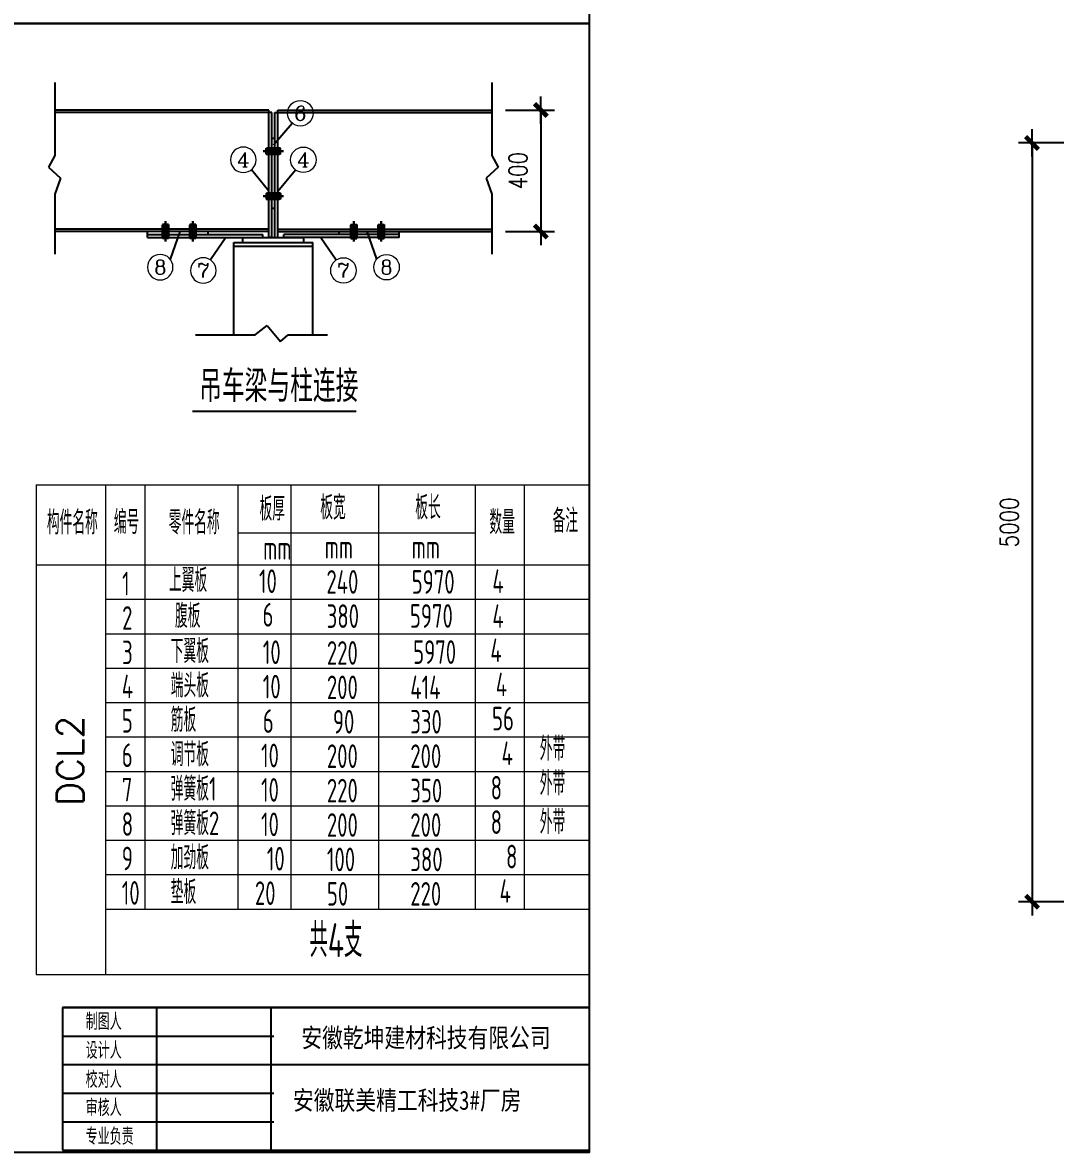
# Model space of a CAD drawing. Header units: millimetres. Extents: x 1471994 to 4527627, y -5186613 to -1927582.
# Drawn here: x 1517272 to 1524078, y -1977493 to -1970048 of the extents above; entities that cross this region are included whole.
import ezdxf
from ezdxf.enums import TextEntityAlignment as Align

# ---------------------------------------------------------------- set-up
doc = ezdxf.new("R2010")
doc.units = ezdxf.units.MM
doc.header["$LTSCALE"] = 1000
doc.header["$PDMODE"] = 34
doc.linetypes.add('CENTER', pattern=[50.8, 31.75, -6.35, 6.35, -6.35])
doc.layers.add('轴线层', color=1, linetype='CENTER', lineweight=15)
doc.layers.add('钢架', color=7, linetype='Continuous', lineweight=25)
doc.styles.add('COMPLEX', font='COMPLEX')
doc.styles.add('DIM_FONT', font='simplex.shx', dxfattribs={"width": 0.8, "bigfont": 'hztxt.shx'})
doc.styles.add('hz', font='gbenor.shx', dxfattribs={"width": 0.75, "height": 100, "bigfont": 'gbcbig.shx'})
doc.styles.get("Standard").update_dxf_attribs({"font": 'txt', "bigfont": 'gbcbig.shx'})
doc.styles.add('图框', font='')
doc.styles.get('图框').set_extended_font_data('SimSun')
doc.dimstyles.new('WGH(1)', dxfattribs={"dimscale": 1.2, "dimtxt": 100, "dimasz": 0.5, "dimexe": 75, "dimexo": 75, "dimgap": 75, "dimtad": 1, "dimdec": 0, "dimzin": 0, "dimdsep": 46, "dimtxsty": 'DIM_FONT', "dimblk1": '_DIMX', "dimblk2": '_DIMX', "dimsah": 1, "dimcen": 0.09, "dimclrd": 3, "dimclre": 3, "dimclrt": 7, "dimadec": 0, "dimazin": 0, "dimtfac": 1, "dimtdec": 0, "dimtix": 1, "dimtmove": 2, "dimatfit": 3, "dimldrblk": '_DIMX', "dimfxl": 1, "dimtolj": 1, "dimtzin": 0, "dimarcsym": 0})
doc.dimstyles.new('WGH(2)', dxfattribs={"dimscale": 1.2, "dimtxt": 100, "dimasz": 0.5, "dimexe": 75, "dimexo": 75, "dimgap": 75, "dimtad": 1, "dimdec": 0, "dimlfac": 0.5, "dimzin": 0, "dimdsep": 46, "dimtxsty": 'DIM_FONT', "dimblk1": '_DIMX', "dimblk2": '_DIMX', "dimsah": 1, "dimcen": 0.09, "dimclrd": 3, "dimclre": 3, "dimclrt": 7, "dimadec": 0, "dimazin": 0, "dimtfac": 1, "dimtdec": 0, "dimtix": 1, "dimtmove": 2, "dimatfit": 3, "dimldrblk": '_DIMX', "dimfxl": 1, "dimtolj": 1, "dimtzin": 0, "dimarcsym": 0})

# ---------------------------------------------------------------- blocks, each defined once
blk = doc.blocks.new('_DIMX')
blk.add_line((-150, 0), (150, 0))
at = {"const_width": 50}
blk.add_lwpolyline([(-70, -70), (70, 70)], dxfattribs=at)
blk = doc.blocks.new('*D904')
at = {"color": 3, "lineweight": -2}
for p, q in [((1520454.3, -1970624.1), (1520777.1, -1970624.1)), ((1520687.1, -1970624.7), (1520687.1, -1971423.5)), ((1520454.3, -1971424.1), (1520777.1, -1971424.1))]:
    blk.add_line(p, q, dxfattribs=at)
at = {"layer": 'Defpoints', "color": 0}
for p in [(1520364.3, -1970624.1), (1520364.3, -1971424.1), (1520687.1, -1971424.1)]:
    blk.add_point(p, dxfattribs=at)
at = {"color": 3, "lineweight": -2, "xscale": 0.6, "yscale": 0.6, "zscale": 0.6}
for p, rotation in [((1520687.1, -1970624.1), 90), ((1520687.1, -1971424.1), 270)]:
    blk.add_blockref('_DIMX', p, dxfattribs=dict(at, rotation=rotation))
at = {"color": 7, "insert": (1520537.1, -1971024.1), "char_height": 120, "attachment_point": 5, "rotation": 90, "style": 'DIM_FONT'}
blk.add_mtext('\\A1;400', dxfattribs=at)
blk = doc.blocks.new('轴线标号')
at = {"lineweight": 13}
blk.add_circle((0, 0), 0.5, dxfattribs=at)
at = {"layer": '钢架', "lineweight": 13, "style": 'COMPLEX', "width": 1.041667}
blk.add_attdef('A', text='', height=0.56, dxfattribs=at).set_placement((-0.25, -0.28), (0.25, -0.28), align=Align.FIT)
blk = doc.blocks.new('*D981')
at = {"color": 3, "lineweight": -2}
for p, q in [((1524426.6, -1970841.2), (1523833.9, -1970841.2)), ((1523923.9, -1970841.8), (1523923.9, -1975840.6)), ((1524426.6, -1975841.2), (1523833.9, -1975841.2))]:
    blk.add_line(p, q, dxfattribs=at)
at = {"layer": 'Defpoints', "color": 0}
for p in [(1524516.6, -1970841.2), (1523923.9, -1975841.2), (1524516.6, -1975841.2)]:
    blk.add_point(p, dxfattribs=at)
at = {"color": 3, "lineweight": -2, "xscale": 0.6, "yscale": 0.6, "zscale": 0.6}
for p, rotation in [((1523923.9, -1970841.2), 90), ((1523923.9, -1975841.2), 270)]:
    blk.add_blockref('_DIMX', p, dxfattribs=dict(at, rotation=rotation))
at = {"color": 7, "insert": (1523773.9, -1973341.2), "char_height": 120, "attachment_point": 5, "rotation": 90, "style": 'DIM_FONT'}
blk.add_mtext('\\A1;5000', dxfattribs=at)

msp = doc.modelspace()

# ---------------------------------------------------------------- hatches: boundary and pattern name
h = msp.add_hatch(color=1)
h.paths.add_polyline_path([(1518966.1, -1970895.3), (1518966.1, -1970875.3), (1518878.1, -1970875.3), (1518878.1, -1970895.3)])
h.paths.add_polyline_path([(1518966.1, -1970915.3), (1518966.1, -1970895.3), (1518878.1, -1970895.3), (1518878.1, -1970915.3)])
h = msp.add_hatch(color=1)
h.paths.add_polyline_path([(1518883.2, -1970895.3), (1518883.2, -1970875.3), (1518971.2, -1970875.3), (1518971.2, -1970895.3)])
h.paths.add_polyline_path([(1518883.2, -1970915.3), (1518883.2, -1970895.3), (1518971.2, -1970895.3), (1518971.2, -1970915.3)])
h = msp.add_hatch(color=1)
h.paths.add_polyline_path([(1518966.1, -1971191.6), (1518966.1, -1971211.6), (1518878.1, -1971211.6), (1518878.1, -1971191.6)])
h.paths.add_polyline_path([(1518966.1, -1971171.6), (1518966.1, -1971191.6), (1518878.1, -1971191.6), (1518878.1, -1971171.6)])
h = msp.add_hatch(color=1)
h.paths.add_polyline_path([(1518883.2, -1971191.6), (1518883.2, -1971211.6), (1518971.2, -1971211.6), (1518971.2, -1971191.6)])
h.paths.add_polyline_path([(1518883.2, -1971171.6), (1518883.2, -1971191.6), (1518971.2, -1971191.6), (1518971.2, -1971171.6)])
h = msp.add_hatch(color=1)
h.paths.add_polyline_path([(1518214.6, -1971465.7), (1518194.6, -1971465.7), (1518194.6, -1971377.7), (1518214.6, -1971377.7)])
h.paths.add_polyline_path([(1518234.6, -1971465.7), (1518214.6, -1971465.7), (1518214.6, -1971377.7), (1518234.6, -1971377.7)])
h = msp.add_hatch(color=1)
h.paths.add_polyline_path([(1518214.6, -1971382.8), (1518194.6, -1971382.8), (1518194.6, -1971470.8), (1518214.6, -1971470.8)])
h.paths.add_polyline_path([(1518234.6, -1971382.8), (1518214.6, -1971382.8), (1518214.6, -1971470.8), (1518234.6, -1971470.8)])
h = msp.add_hatch(color=1)
h.paths.add_polyline_path([(1518394.6, -1971465.7), (1518374.6, -1971465.7), (1518374.6, -1971377.7), (1518394.6, -1971377.7)])
h.paths.add_polyline_path([(1518414.6, -1971465.7), (1518394.6, -1971465.7), (1518394.6, -1971377.7), (1518414.6, -1971377.7)])
h = msp.add_hatch(color=1)
h.paths.add_polyline_path([(1518394.6, -1971382.8), (1518374.6, -1971382.8), (1518374.6, -1971470.8), (1518394.6, -1971470.8)])
h.paths.add_polyline_path([(1518414.6, -1971382.8), (1518394.6, -1971382.8), (1518394.6, -1971470.8), (1518414.6, -1971470.8)])
h = msp.add_hatch(color=1)
h.paths.add_polyline_path([(1519454.6, -1971465.7), (1519474.6, -1971465.7), (1519474.6, -1971377.7), (1519454.6, -1971377.7)])
h.paths.add_polyline_path([(1519434.6, -1971465.7), (1519454.6, -1971465.7), (1519454.6, -1971377.7), (1519434.6, -1971377.7)])
h = msp.add_hatch(color=1)
h.paths.add_polyline_path([(1519454.6, -1971382.8), (1519474.6, -1971382.8), (1519474.6, -1971470.8), (1519454.6, -1971470.8)])
h.paths.add_polyline_path([(1519434.6, -1971382.8), (1519454.6, -1971382.8), (1519454.6, -1971470.8), (1519434.6, -1971470.8)])
h = msp.add_hatch(color=1)
h.paths.add_polyline_path([(1519634.6, -1971465.7), (1519654.6, -1971465.7), (1519654.6, -1971377.7), (1519634.6, -1971377.7)])
h.paths.add_polyline_path([(1519614.6, -1971465.7), (1519634.6, -1971465.7), (1519634.6, -1971377.7), (1519614.6, -1971377.7)])
h = msp.add_hatch(color=1)
h.paths.add_polyline_path([(1519634.6, -1971382.8), (1519654.6, -1971382.8), (1519654.6, -1971470.8), (1519634.6, -1971470.8)])
h.paths.add_polyline_path([(1519614.6, -1971382.8), (1519634.6, -1971382.8), (1519634.6, -1971470.8), (1519614.6, -1971470.8)])

# ---------------------------------------------------------------- linework, layer by layer
for p, q in [((1517484.9, -1970443.6), (1517484.9, -1970923.2)), ((1520364.3, -1970443.6), (1520364.3, -1970923.2)), ((1518894.6, -1970624.1), (1517484.9, -1970624.1)), ((1518914.6, -1970640.1), (1517484.9, -1970640.1)), ((1518894.6, -1971464.1), (1518894.6, -1970624.1)), ((1518914.6, -1971464.1), (1518914.6, -1970640.1)), ((1518934.6, -1970640.1), (1520364.3, -1970640.1)), ((1518934.6, -1971464.1), (1518934.6, -1970640.1)), ((1518954.6, -1970624.1), (1520364.3, -1970624.1)), ((1518954.6, -1971464.1), (1518954.6, -1970624.1)), ((1518924.7, -1970852.8), (1519049.5, -1970710.7)), ((1518914.6, -1970809.8), (1518934.6, -1970809.8)), ((1517484.9, -1970923.2), (1517443.8, -1971000.4)), ((1518894.6, -1970895.3), (1518954.6, -1970895.3)), ((1520364.3, -1970923.2), (1520405.5, -1971000.4)), ((1517443.8, -1971000.4), (1517522.8, -1971072.7)), ((1518894.6, -1971159.5), (1518779.7, -1971017.4)), ((1518954.6, -1971159.5), (1519069.5, -1971017.4)), ((1520405.5, -1971000.4), (1520326.5, -1971072.7)), ((1517522.8, -1971072.7), (1517484.9, -1971179.1)), ((1520326.5, -1971072.7), (1520364.3, -1971179.1)), ((1517484.9, -1971179.1), (1517484.9, -1971574.2)), ((1520364.3, -1971179.1), (1520364.3, -1971574.2)), ((1518894.6, -1971191.6), (1518954.6, -1971191.6)), ((1518914.6, -1971271.7), (1518934.6, -1971271.7)), ((1518894.6, -1971408.1), (1517484.9, -1971408.1)), ((1518894.6, -1971424.1), (1517484.9, -1971424.1)), ((1518094.6, -1971464.1), (1518094.6, -1971424.1)), ((1518094.6, -1971444.1), (1518854.6, -1971444.1)), ((1518094.6, -1971464.1), (1518854.6, -1971464.1)), ((1518214.6, -1971464.1), (1518214.6, -1971424.1)), ((1518214.6, -1971464.1), (1518214.6, -1971424.1)), ((1518308.4, -1971424.1), (1518243.9, -1971606)), ((1518394.6, -1971464.1), (1518394.6, -1971424.1)), ((1518492.9, -1971424.1), (1518492.9, -1971444.1)), ((1518611.4, -1971464.1), (1518510.3, -1971611.7)), ((1518724.6, -1971496.1), (1518724.6, -1971464.1)), ((1518724.6, -1971464.1), (1519124.6, -1971464.1)), ((1518854.6, -1971464.1), (1518854.6, -1971444.1)), ((1518914.6, -1971464.1), (1518894.6, -1971464.1)), ((1518934.6, -1971464.1), (1518954.6, -1971464.1)), ((1518954.6, -1971408.1), (1520364.3, -1971408.1)), ((1518954.6, -1971424.1), (1520364.3, -1971424.1)), ((1519754.6, -1971444.1), (1518994.6, -1971444.1)), ((1518994.6, -1971464.1), (1518994.6, -1971444.1)), ((1519754.6, -1971464.1), (1518994.6, -1971464.1)), ((1519124.6, -1971496.1), (1519124.6, -1971464.1)), ((1519237.9, -1971464.1), (1519339, -1971611.7)), ((1519356.3, -1971424.1), (1519356.3, -1971444.1)), ((1519540.9, -1971424.1), (1519605.3, -1971606)), ((1519634.6, -1971464.1), (1519634.6, -1971424.1)), ((1519754.6, -1971464.1), (1519754.6, -1971424.1)), ((1518664.6, -1972105.6), (1518664.6, -1971496.1)), ((1518664.6, -1971496.1), (1519184.6, -1971496.1)), ((1518664.6, -1971520.1), (1519184.6, -1971520.1)), ((1519184.6, -1972105.6), (1519184.6, -1971496.1)), ((1518804.1, -1972105.6), (1518883, -1972044.7)), ((1518883, -1972044.7), (1518970.7, -1972148.4)), ((1518410.9, -1972105.6), (1518804.1, -1972105.6)), ((1518970.7, -1972148.4), (1519021.8, -1972105.6)), ((1519021.8, -1972105.6), (1519281.5, -1972105.6)), ((1518392.3, -1972609.2), (1519469.3, -1972609.2)), ((1521005.1, -1974260.4), (1521005.1, -1975186.1)), ((1521005.1, -1975341), (1521005.1, -1976276.1)), ((1521005.1, -1976412.1), (1521005.1, -1977337.8)), ((1521005.1, -1976537.7), (1517535.5, -1976537.7)), ((1517535.5, -1976537.7), (1517535.5, -1977478.7)), ((1517535.5, -1976537.7), (1521005.1, -1976537.7)), ((1517535.5, -1976537.7), (1517535.5, -1977478.7)), ((1517535.5, -1976537.7), (1521005.1, -1976537.7)), ((1518154.9, -1976537.7), (1518154.9, -1977478.7)), ((1518154.9, -1976537.7), (1518154.9, -1977478.7)), ((1518175.4, -1976537.7), (1521005.1, -1976537.7)), ((1518175.4, -1976537.7), (1521005.1, -1976537.7)), ((1518175.4, -1976537.7), (1521005.1, -1976537.7)), ((1518175.4, -1976537.7), (1521005.1, -1976537.7)), ((1518909.3, -1977478.7), (1518909.3, -1976537.7)), ((1521005.1, -1976537.7), (1521005.1, -1977478.7)), ((1517535.5, -1976725.9), (1518927.3, -1976725.9)), ((1517535.5, -1976725.9), (1518927.3, -1976725.9)), ((1517535.5, -1976914.1), (1521005.1, -1976914.1)), ((1517535.5, -1976914.1), (1521005.1, -1976914.1)), ((1517535.5, -1977102.3), (1518927.3, -1977102.3)), ((1517535.5, -1977102.3), (1518927.3, -1977102.3)), ((1517535.5, -1977290.5), (1518927.3, -1977290.5)), ((1517535.5, -1977290.5), (1518927.3, -1977290.5)), ((1517535.5, -1977478.7), (1518927.3, -1977478.7)), ((1517535.5, -1977478.7), (1521005.1, -1977478.7))]:
    msp.add_line(p, q)
at = {"color": 1}
for p, q in [((1518878.1, -1970875.3), (1518966.1, -1970875.3)), ((1518878.1, -1970875.3), (1518966.1, -1970875.3)), ((1518878.1, -1970915.3), (1518878.1, -1970875.3)), ((1518971.2, -1970875.3), (1518883.2, -1970875.3)), ((1518971.2, -1970875.3), (1518883.2, -1970875.3)), ((1518883.2, -1970915.3), (1518883.2, -1970875.3)), ((1518966.1, -1970915.3), (1518966.1, -1970875.3)), ((1518971.2, -1970915.3), (1518971.2, -1970875.3)), ((1518991.6, -1970895.3), (1518857.6, -1970895.3)), ((1518857.6, -1970895.3), (1518991.6, -1970895.3)), ((1518878.1, -1970915.3), (1518966.1, -1970915.3)), ((1518971.2, -1970915.3), (1518883.2, -1970915.3)), ((1518878.1, -1971171.6), (1518966.1, -1971171.6)), ((1518878.1, -1971171.6), (1518878.1, -1971211.6)), ((1518971.2, -1971171.6), (1518883.2, -1971171.6)), ((1518883.2, -1971171.6), (1518883.2, -1971211.6)), ((1518966.1, -1971171.6), (1518966.1, -1971211.6)), ((1518971.2, -1971171.6), (1518971.2, -1971211.6)), ((1518991.6, -1971191.6), (1518857.6, -1971191.6)), ((1518857.6, -1971191.6), (1518991.6, -1971191.6)), ((1518878.1, -1971211.6), (1518966.1, -1971211.6)), ((1518878.1, -1971211.6), (1518966.1, -1971211.6)), ((1518971.2, -1971211.6), (1518883.2, -1971211.6)), ((1518971.2, -1971211.6), (1518883.2, -1971211.6)), ((1518194.6, -1971377.7), (1518194.6, -1971465.7)), ((1518194.6, -1971377.7), (1518194.6, -1971465.7)), ((1518234.6, -1971377.7), (1518194.6, -1971377.7)), ((1518194.6, -1971470.8), (1518194.6, -1971382.8)), ((1518194.6, -1971470.8), (1518194.6, -1971382.8)), ((1518234.6, -1971382.8), (1518194.6, -1971382.8)), ((1518214.6, -1971491.3), (1518214.6, -1971357.3)), ((1518214.6, -1971357.3), (1518214.6, -1971491.3)), ((1518234.6, -1971377.7), (1518234.6, -1971465.7)), ((1518234.6, -1971470.8), (1518234.6, -1971382.8)), ((1518374.6, -1971377.7), (1518374.6, -1971465.7)), ((1518374.6, -1971377.7), (1518374.6, -1971465.7)), ((1518414.6, -1971377.7), (1518374.6, -1971377.7)), ((1518374.6, -1971470.8), (1518374.6, -1971382.8)), ((1518374.6, -1971470.8), (1518374.6, -1971382.8)), ((1518414.6, -1971382.8), (1518374.6, -1971382.8)), ((1518394.6, -1971491.3), (1518394.6, -1971357.3)), ((1518394.6, -1971357.3), (1518394.6, -1971491.3)), ((1518414.6, -1971377.7), (1518414.6, -1971465.7)), ((1518414.6, -1971470.8), (1518414.6, -1971382.8)), ((1519434.6, -1971377.7), (1519434.6, -1971465.7)), ((1519434.6, -1971377.7), (1519474.6, -1971377.7)), ((1519434.6, -1971470.8), (1519434.6, -1971382.8)), ((1519434.6, -1971382.8), (1519474.6, -1971382.8)), ((1519454.6, -1971491.3), (1519454.6, -1971357.3)), ((1519454.6, -1971357.3), (1519454.6, -1971491.3)), ((1519474.6, -1971377.7), (1519474.6, -1971465.7)), ((1519474.6, -1971377.7), (1519474.6, -1971465.7)), ((1519474.6, -1971470.8), (1519474.6, -1971382.8)), ((1519474.6, -1971470.8), (1519474.6, -1971382.8)), ((1519614.6, -1971377.7), (1519614.6, -1971465.7)), ((1519614.6, -1971377.7), (1519654.6, -1971377.7)), ((1519614.6, -1971470.8), (1519614.6, -1971382.8)), ((1519614.6, -1971382.8), (1519654.6, -1971382.8)), ((1519634.6, -1971491.3), (1519634.6, -1971357.3)), ((1519634.6, -1971357.3), (1519634.6, -1971491.3)), ((1519654.6, -1971377.7), (1519654.6, -1971465.7)), ((1519654.6, -1971377.7), (1519654.6, -1971465.7)), ((1519654.6, -1971470.8), (1519654.6, -1971382.8)), ((1519654.6, -1971470.8), (1519654.6, -1971382.8)), ((1518234.6, -1971465.7), (1518194.6, -1971465.7)), ((1518234.6, -1971470.8), (1518194.6, -1971470.8)), ((1518414.6, -1971465.7), (1518374.6, -1971465.7)), ((1518414.6, -1971470.8), (1518374.6, -1971470.8)), ((1519434.6, -1971465.7), (1519474.6, -1971465.7)), ((1519434.6, -1971470.8), (1519474.6, -1971470.8)), ((1519614.6, -1971465.7), (1519654.6, -1971465.7)), ((1519614.6, -1971470.8), (1519654.6, -1971470.8))]:
    msp.add_line(p, q, dxfattribs=at)
for points in [[(1509959.5, -1962617.3), (1521005.1, -1962617.3), (1521005.1, -1970055), (1509959.5, -1970055)], [(1509959.5, -1970055), (1521005.1, -1970055), (1521005.1, -1977492.6), (1509959.5, -1977492.6)]]:
    msp.add_lwpolyline(points, close=True)
at = {"layer": '钢架', "lineweight": 13}
for p, q in [((1517361.2, -1973093.5), (1521005.1, -1973093.5)), ((1517361.2, -1973093.5), (1517361.2, -1976319.9)), ((1517821.5, -1976319.9), (1517821.5, -1973093.5)), ((1518078.5, -1973093.5), (1518078.5, -1975435.6)), ((1518690.8, -1973093.5), (1518690.8, -1975435.6)), ((1519040.4, -1973093.5), (1519040.4, -1975435.6)), ((1519040.4, -1973093.5), (1519040.4, -1975435.6)), ((1519617.5, -1973093.5), (1519617.5, -1975435.6)), ((1520254.9, -1973093.5), (1520254.9, -1975435.6)), ((1520577.5, -1973093.5), (1520577.5, -1975435.6)), ((1518690.8, -1973409.1), (1520254.9, -1973409.1)), ((1517361.2, -1973621.2), (1521005.1, -1973621.2)), ((1517821.5, -1973848), (1521005.1, -1973848)), ((1517821.5, -1974074.8), (1521005.1, -1974074.8)), ((1517821.5, -1974301.6), (1521005.1, -1974301.6)), ((1517821.5, -1974528.4), (1521005.1, -1974528.4)), ((1517821.5, -1974755.2), (1521005.1, -1974755.2)), ((1517821.5, -1974982), (1521005.1, -1974982)), ((1517821.5, -1975208.8), (1521005.1, -1975208.8)), ((1518078.5, -1975361.5), (1518078.5, -1975662.4)), ((1518690.8, -1975361.5), (1518690.8, -1975662.4)), ((1519040.4, -1975361.5), (1519040.4, -1975662.4)), ((1519617.5, -1975361.5), (1519617.5, -1975662.4)), ((1520254.9, -1975361.5), (1520254.9, -1975662.4)), ((1520577.5, -1975361.5), (1520577.5, -1975662.4)), ((1517821.5, -1975435.6), (1521005.1, -1975435.6)), ((1517821.5, -1975435.6), (1521005.1, -1975435.6)), ((1518078.5, -1975435.6), (1518078.5, -1975662.4)), ((1518690.8, -1975435.6), (1518690.8, -1975662.4)), ((1519040.4, -1975435.6), (1519040.4, -1975662.4)), ((1519040.4, -1975435.6), (1519040.4, -1975662.4)), ((1519617.5, -1975435.6), (1519617.5, -1975662.4)), ((1520254.9, -1975435.6), (1520254.9, -1975662.4)), ((1520577.5, -1975435.6), (1520577.5, -1975662.4)), ((1518078.5, -1975588.3), (1518078.5, -1975889.2)), ((1518690.8, -1975588.3), (1518690.8, -1975889.2)), ((1519040.4, -1975588.3), (1519040.4, -1975889.2)), ((1519617.5, -1975588.3), (1519617.5, -1975889.2)), ((1520254.9, -1975588.3), (1520254.9, -1975889.2)), ((1520577.5, -1975588.3), (1520577.5, -1975889.2)), ((1517821.5, -1975662.4), (1521005.1, -1975662.4)), ((1517821.5, -1975662.4), (1521005.1, -1975662.4)), ((1517821.5, -1975662.4), (1521005.1, -1975662.4)), ((1517821.5, -1975662.4), (1521005.1, -1975662.4)), ((1518078.5, -1975662.4), (1518078.5, -1975889.2)), ((1518690.8, -1975662.4), (1518690.8, -1975889.2)), ((1519040.4, -1975662.4), (1519040.4, -1975889.2)), ((1519040.4, -1975662.4), (1519040.4, -1975889.2)), ((1519617.5, -1975662.4), (1519617.5, -1975889.2)), ((1520254.9, -1975662.4), (1520254.9, -1975889.2)), ((1520577.5, -1975662.4), (1520577.5, -1975889.2)), ((1517821.5, -1975889.2), (1521005.1, -1975889.2)), ((1517821.5, -1975889.2), (1521005.1, -1975889.2)), ((1517361.2, -1976319.9), (1521005.1, -1976319.9))]:
    msp.add_line(p, q, dxfattribs=at)

# ---------------------------------------------------------------- block references
ref = msp.add_blockref('轴线标号', (1519102.4, -1970645.3), dxfattribs=dict(xscale=168.1849035946508, yscale=168.1849035946652, zscale=168.1849035946943, rotation=0.0007741618454696365))
ref.add_attrib('A', '6', dxfattribs={"layer": '钢架', "lineweight": 13, "height": 94.2, "rotation": 0.00077, "style": 'COMPLEX', "width": 1.339286}).set_placement((1519060.4, -1970692.4), (1519144.4, -1970692.4), align=Align.FIT)
ref = msp.add_blockref('轴线标号', (1518726.8, -1970952), dxfattribs=dict(xscale=-168.1849035946652, yscale=168.1849035946652, zscale=168.1849035946943))
ref.add_attrib('A', '4', dxfattribs={"layer": '钢架', "lineweight": 13, "height": 94.2, "style": 'COMPLEX', "width": 1.171875}).set_placement((1518684.8, -1970999.1), (1518768.9, -1970999.1), align=Align.FIT)
ref = msp.add_blockref('轴线标号', (1519122.4, -1970952), dxfattribs=dict(xscale=168.1849035946508, yscale=168.1849035946652, zscale=168.1849035946943, rotation=0.0007741618454696365))
ref.add_attrib('A', '4', dxfattribs={"layer": '钢架', "lineweight": 13, "height": 94.2, "rotation": 0.00077, "style": 'COMPLEX', "width": 1.171875}).set_placement((1519080.4, -1970999.1), (1519164.5, -1970999.1), align=Align.FIT)
ref = msp.add_blockref('轴线标号', (1518179.1, -1971659.6), dxfattribs=dict(xscale=-168.1849035946652, yscale=168.1849035946652, zscale=168.1849035946943))
ref.add_attrib('A', '8', dxfattribs={"layer": '钢架', "lineweight": 13, "height": 94.2, "style": 'COMPLEX', "width": 1.339286}).set_placement((1518137.1, -1971706.7), (1518221.2, -1971706.7), align=Align.FIT)
ref = msp.add_blockref('轴线标号', (1518462.8, -1971681.1), dxfattribs=dict(xscale=-168.1849035946652, yscale=168.1849035946652, zscale=168.1849035946943))
ref.add_attrib('A', '7', dxfattribs={"layer": '钢架', "lineweight": 13, "height": 94.2, "style": 'COMPLEX', "width": 1.339286}).set_placement((1518420.7, -1971728.2), (1518504.8, -1971728.2), align=Align.FIT)
ref = msp.add_blockref('轴线标号', (1519386.5, -1971681.1), dxfattribs=dict(xscale=168.1849035946508, yscale=168.1849035946652, zscale=168.1849035946943, rotation=0.0007741620041070996))
ref.add_attrib('A', '7', dxfattribs={"layer": '钢架', "lineweight": 13, "height": 94.2, "rotation": 0.00077, "style": 'COMPLEX', "width": 1.339286}).set_placement((1519344.5, -1971728.2), (1519428.6, -1971728.2), align=Align.FIT)
ref = msp.add_blockref('轴线标号', (1519670.2, -1971659.6), dxfattribs=dict(xscale=168.1849035946508, yscale=168.1849035946652, zscale=168.1849035946943, rotation=0.0007741620041070996))
ref.add_attrib('A', '8', dxfattribs={"layer": '钢架', "lineweight": 13, "height": 94.2, "rotation": 0.00077, "style": 'COMPLEX', "width": 1.339286}).set_placement((1519628.1, -1971706.6), (1519712.2, -1971706.6), align=Align.FIT)

# ---------------------------------------------------------------- texts
at = {"style": '图框', "width": 0.8}
msp.add_text('安徽乾坤建材科技有限公司         ', height=125.457, dxfattribs=at).set_placement((1519109.2, -1976800))
msp.add_text('安徽乾坤建材科技有限公司         ', height=125.457, dxfattribs=at).set_placement((1519109.2, -1976800))
for tag, p in [('制图人', (1517688, -1976685.5)), ('制图人', (1517688, -1976685.5)), ('设计人', (1517688, -1976876)), ('设计人', (1517688, -1976876)), ('校对人', (1517688, -1977067.8)), ('校对人', (1517688, -1977067.8)), ('审核人', (1517688, -1977253.6)), ('审核人', (1517688, -1977253.6)), ('专业负责', (1517688, -1977442.3)), ('专业负责', (1517688, -1977442.3))]:
    msp.add_attdef(tag, p, '', height=109.8)
msp.add_attdef('安徽联美精工科技3#厂房', (1519053.8, -1977211.8), '宣城市博远顺达', height=125.46, dxfattribs=at)
at = {"layer": '轴线层', "color": 4, "linetype": 'ByBlock', "insert": (1518435.2, -1972340), "char_height": 208.33, "attachment_point": 1}
msp.add_mtext_dynamic_manual_height_columns('吊车梁与柱连接', width=1506.743, gutter_width=12.5, heights=[336], dxfattribs=at)
at = {"layer": '轴线层', "color": 4, "linetype": 'ByBlock', "insert": (1517498.2, -1975207.8), "char_height": 174.96, "attachment_point": 1, "rotation": 90}
msp.add_mtext_dynamic_manual_height_columns('DCL2', width=1139.904, gutter_width=12.5, heights=[0], dxfattribs=at).dxf.set("width", 1025.914)
at = {"layer": '钢架', "lineweight": 13, "attachment_point": 1, "style": 'hz'}
for s, insert, char_height, width in [('板厚', (1518833.6, -1973174.4), 155.52, 637.357), ('板宽', (1519233.6, -1973165.6), 155.52, 637.357), ('板长', (1519859.7, -1973165.6), 155.52, 637.357), ('构件名称', (1517432.2, -1973264.7), 155.52, 637.357), ('编号', (1517873.6, -1973261.9), 155.52, 637.357), ('零件名称', (1518234.9, -1973264.7), 155.52, 637.357), ('数量', (1520348.2, -1973263.4), 155.52, 637.357), ('备注', (1520764.6, -1973253.4), 155.52, 637.357), ('mm', (1518857.6, -1973431.8), 155.52, 637.357), ('mm', (1519263, -1973424.5), 155.52, 637.357), ('mm', (1519835.9, -1973424.5), 155.52, 637.357), ('上翼板', (1518236.6, -1973644.3), 155.52, 637.357), ('1', (1517928, -1973666.5), 155.5, 637.357), ('\\pi400,t600;10', (1518430.1, -1973651.2), 155.52, 637.357), ('\\pi400,t600;240', (1518874.2, -1973655.7), 155.52, 637.357), ('\\pi400,t600;5970', (1519436, -1973655.7), 155.52, 637.357), ('\\pi400,t600;4', (1519967.9, -1973651.2), 155.52, 637.357), ('腹板', (1518276.3, -1973880.2), 155.52, 637.357), ('2', (1517928, -1973893.3), 155.5, 637.357), ('\\pi400,t600;6', (1518453.4, -1973872.1), 155.52, 637.357), ('\\pi400,t600;380', (1518876.1, -1973881.2), 155.52, 637.357), ('\\pi400,t600;5970', (1519424.3, -1973880.1), 155.52, 637.357), ('\\pi400,t600;4', (1519967.9, -1973881.1), 155.52, 637.357), ('3', (1517928, -1974120.1), 155.5, 637.357), ('下翼板', (1518248.5, -1974112.2), 155.52, 637.357), ('\\pi400,t600;10', (1518455.2, -1974119.1), 155.52, 637.357), ('\\pi400,t600;220', (1518877.5, -1974123.6), 155.52, 637.357), ('\\pi400,t600;5970', (1519445.7, -1974118), 155.52, 637.357), ('\\pi400,t600;4', (1519954.5, -1974106.6), 155.52, 637.357), ('4', (1517925.8, -1974344.1), 155.5, 637.357), ('端头板', (1518248.5, -1974339), 155.52, 637.357), ('\\pi400,t600;10', (1518455.2, -1974345.9), 155.52, 637.357), ('\\pi400,t600;200', (1518877.5, -1974350.4), 155.52, 637.357), ('\\pi400,t600;414', (1519427.1, -1974350.4), 155.52, 637.357), ('\\pi400,t600; 4', (1519926.9, -1974331.6), 155.52, 637.357), ('5', (1517925.8, -1974570.9), 155.5, 637.357), ('筋板', (1518248.5, -1974565.8), 155.52, 637.357), ('\\pi400,t600;6', (1518455.2, -1974572.7), 155.52, 637.357), ('      90', (1518937.5, -1974577.2), 155.52, 637.357), ('\\pi400,t600;330', (1519427.1, -1974577.2), 155.52, 637.357), ('\\pi400,t600;  56', (1519839, -1974556.5), 155.52, 702.842), ('外带', (1520680.2, -1974755.2), 155.52, 637.357), ('6', (1517925.8, -1974797.7), 155.5, 637.357), ('调节板', (1518248.5, -1974792.6), 155.52, 637.357), ('\\pi400,t600;10', (1518443.5, -1974799.5), 155.52, 637.357), ('\\pi400,t600;200', (1518877.5, -1974804), 155.52, 637.357), ('\\pi400,t600;200', (1519427.1, -1974804), 155.52, 637.357), ('       4', (1519985.8, -1974785.2), 155.52, 637.357), ('外带', (1520680.2, -1974983.4), 155.52, 637.357), ('7', (1517925.8, -1975024.5), 155.5, 637.357), ('弹簧板1', (1518248.5, -1975019.4), 155.52, 637.357), ('\\pi400,t600;10', (1518443.5, -1975026.3), 155.52, 637.357), ('\\pi400,t600;220', (1518877.5, -1975030.8), 155.52, 637.357), ('\\pi400,t600;350', (1519427.1, -1975030.8), 155.52, 637.357), ('\\pi400,t600;8', (1519956.7, -1975012), 155.52, 637.357), ('8', (1517925.8, -1975251.3), 155.5, 637.357), ('弹簧板2', (1518248.5, -1975246.2), 155.52, 637.357), ('\\pi400,t600;10', (1518443.5, -1975253.1), 155.52, 637.357), ('\\pi400,t600;200', (1518877.5, -1975257.6), 155.52, 637.357), ('\\pi400,t600;200', (1519427.1, -1975257.6), 155.52, 637.357), ('\\pi400,t600;8', (1519956.7, -1975238.8), 155.52, 637.357), ('外带', (1520680.2, -1975238.2), 155.52, 637.357), ('9', (1517925.8, -1975478.1), 155.5, 637.357), ('加劲板', (1518248.5, -1975473), 155.52, 637.357), ('      10', (1518502.2, -1975479.9), 155.52, 637.357), ('\\pi400,t600;100', (1518877.5, -1975484.4), 155.52, 637.357), ('\\pi400,t600;380', (1519427.1, -1975484.4), 155.52, 637.357), ('       8', (1520015.2, -1975465.6), 155.52, 637.357), ('10', (1517925.8, -1975704.9), 155.52, 637.357), ('垫板', (1518248.5, -1975699.8), 155.52, 637.357), ('\\pi400,t600;20', (1518403.1, -1975706.7), 155.52, 637.357), ('\\pi400,t600;50', (1518877.5, -1975711.2), 155.52, 637.357), ('\\pi400,t600;220', (1519427.1, -1975711.2), 155.52, 637.357), ('\\pi400,t600;4', (1520015.2, -1975692.4), 155.52, 637.357), ('共4支', (1519162.5, -1975982.4), 223.56, 717.157)]:
    msp.add_mtext(s, dxfattribs=dict(at, insert=insert, char_height=char_height, width=width))

# ---------------------------------------------------------------- dimensions: what is measured, and where the dimension line sits
dim = msp.add_linear_dim(base=(1520687.1, -1971424.1), p1=(1520364.3, -1970624.1), p2=(1520364.3, -1971424.1), angle=90, text='400', dimstyle='WGH(2)')
dim.commit()
dim.dimension.update_dxf_attribs({"geometry": '*D904', "text_midpoint": (1520537.1, -1971024.1)})
dim = msp.add_linear_dim(base=(1523923.9, -1975841.2), p1=(1524516.6, -1970841.2), p2=(1524516.6, -1975841.2), angle=90, dimstyle='WGH(1)')
dim.commit()
dim.dimension.update_dxf_attribs({"geometry": '*D981', "text_midpoint": (1523773.9, -1973341.2)})

doc.saveas('drawing.dxf')
